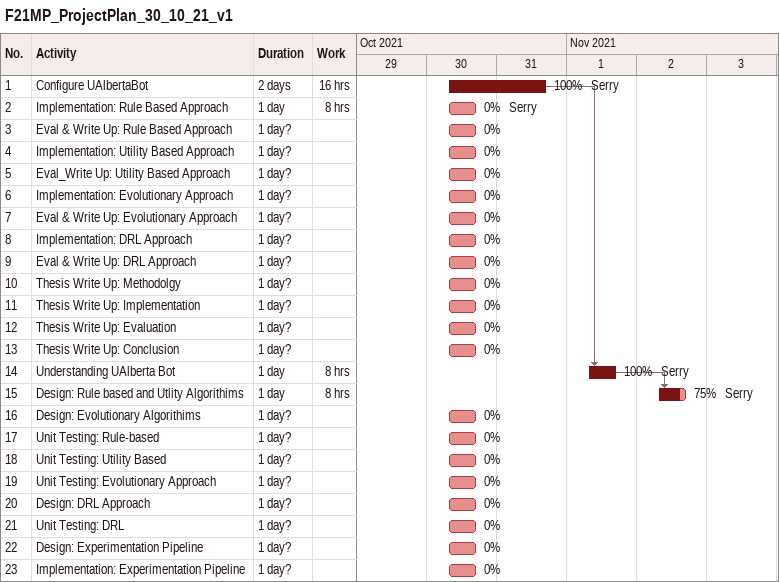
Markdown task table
F21MP_ProjectPlan_30_10_21_v1

| ID | Task | Duration | Start | Finish | Predecessors | Resources | % complete | Work (h) |
|---|---|---|---|---|---|---|---|---|
| 1 | Configure UAlbertaBot | 2d | 2021-10-30 | 2021-10-31 |  | Serry | 100 | 16 |
| 2 | Implementation: Rule Based Approach | 1d | 2021-10-30 | 2021-10-30 |  | Serry | 0 | 8 |
| 3 | Eval & Write Up: Rule Based Approach | 1d? | 2021-10-30 | 2021-10-30 |  |  | 0 |  |
| 4 | Implementation: Utility Based Approach | 1d? | 2021-10-30 | 2021-10-30 |  |  | 0 |  |
| 5 | Eval_Write Up: Utility Based Approach | 1d? | 2021-10-30 | 2021-10-30 |  |  | 0 |  |
| 6 | Implementation: Evolutionary Approach | 1d? | 2021-10-30 | 2021-10-30 |  |  | 0 |  |
| 7 | Eval & Write Up: Evolutionary Approach | 1d? | 2021-10-30 | 2021-10-30 |  |  | 0 |  |
| 8 | Implementation: DRL Approach | 1d? | 2021-10-30 | 2021-10-30 |  |  | 0 |  |
| 9 | Eval & Write Up: DRL Approach | 1d? | 2021-10-30 | 2021-10-30 |  |  | 0 |  |
| 10 | Thesis Write Up: Methodolgy | 1d? | 2021-10-30 | 2021-10-30 |  |  | 0 |  |
| 11 | Thesis Write Up: Implementation | 1d? | 2021-10-30 | 2021-10-30 |  |  | 0 |  |
| 12 | Thesis Write Up: Evaluation | 1d? | 2021-10-30 | 2021-10-30 |  |  | 0 |  |
| 13 | Thesis Write Up: Conclusion | 1d? | 2021-10-30 | 2021-10-30 |  |  | 0 |  |
| 14 | Understanding UAlberta Bot | 1d | 2021-11-01 | 2021-11-01 | 1 | Serry | 100 | 8 |
| 15 | Design: Rule based and Utlity Algorithims | 1d | 2021-11-02 | 2021-11-02 | 14 | Serry | 75 | 8 |
| 16 | Design: Evolutionary Algorithims | 1d? | 2021-10-30 | 2021-10-30 |  |  | 0 |  |
| 17 | Unit Testing: Rule-based | 1d? | 2021-10-30 | 2021-10-30 |  |  | 0 |  |
| 18 | Unit Testing: Utility Based | 1d? | 2021-10-30 | 2021-10-30 |  |  | 0 |  |
| 19 | Unit Testing: Evolutionary Approach | 1d? | 2021-10-30 | 2021-10-30 |  |  | 0 |  |
| 20 | Design: DRL Approach | 1d? | 2021-10-30 | 2021-10-30 |  |  | 0 |  |
| 21 | Unit Testing: DRL | 1d? | 2021-10-30 | 2021-10-30 |  |  | 0 |  |
| 22 | Design: Experimentation Pipeline | 1d? | 2021-10-30 | 2021-10-30 |  |  | 0 |  |
| 23 | Implementation: Experimentation Pipeline | 1d? | 2021-10-30 | 2021-10-30 |  |  | 0 |  |
